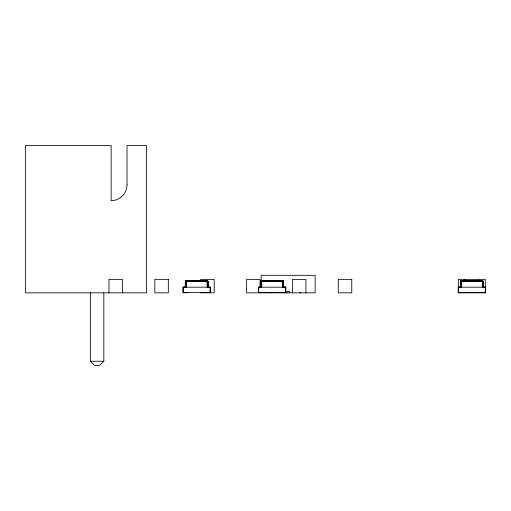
<?xml version="1.0" encoding="UTF-8"?>
<svg xmlns="http://www.w3.org/2000/svg" width="511" height="511" viewBox="0 0 511 511"><rect width="100%" height="100%" fill="white"/><g stroke="black" fill="none" stroke-linecap="round" stroke-linejoin="round"><path stroke-width="0.77" d="M185.436 281.114L185.34 287.048L185.352 281.312L186.132 280.711L186.132 287.182M207.875 281.114L207.971 287.048L207.983 281.523L207.179 280.711L207.179 287.182M260.968 281.114L260.872 287.048L260.891 281.312L261.67 280.711L261.67 287.182M283.413 281.114L283.509 287.048L283.522 281.523L282.711 280.711L282.711 287.182M482.754 280.82L482.346 280.737L483.048 281.523L483.106 287.048L483.157 281.523L482.346 280.711L482.346 287.182M210.276 292.848L210.276 287.048L207.875 287.048L207.958 281.523L207.179 280.737L207.581 280.82M285.815 292.848L285.815 287.048L283.413 287.048L283.496 281.523L282.711 280.737L283.12 280.82M483.131 281.312L483.157 287.048L483.048 281.114M188.559 292.579L183.034 292.848L183.034 287.048L185.436 287.048L185.436 281.523L186.132 280.737L185.729 280.82M460.903 280.82L461.305 280.737L460.603 281.523L460.545 287.048L460.494 281.523L461.305 280.711L461.305 287.182M460.603 281.114L460.507 287.048L460.73 280.948L482.921 280.948L483.144 287.048M185.372 287.048L185.352 281.523L186.132 280.82L207.747 280.948L207.939 287.048M283.477 287.048L283.413 281.523L282.711 280.82L261.102 280.948L260.91 287.048L260.891 281.523L261.67 280.737L261.268 280.82M103.829 292.848L103.829 361.239L99.619 365.448L94.567 365.448L90.364 361.239L90.364 292.848M186.132 280.82L185.436 281.523L185.436 287.182M261.67 280.82L260.968 281.523L260.968 287.182M460.603 281.523L461.305 280.82M185.927 280.737L207.383 280.737M261.46 280.737L282.922 280.737M461.094 280.737L482.556 280.737M186.132 280.948L207.179 280.948L207.747 281.523L207.747 287.182M282.711 280.948L261.67 280.948L261.102 281.523L261.102 287.182M482.346 280.948L461.305 280.948L460.73 281.523L460.73 287.182M185.327 281.523L207.983 281.523L207.983 287.048M260.859 281.523L283.522 281.523M483.157 281.523L460.494 281.523L460.494 287.048M260.968 287.048L258.566 287.048L258.566 292.848M460.603 287.048L458.201 287.048L458.201 292.848L485.45 292.848L485.45 287.048L483.048 287.048M458.335 287.182L485.316 287.182M458.335 292.579L485.316 292.579M200.702 292.848L214.192 292.848L214.192 279.364L200.702 279.364L200.702 280.948M90.364 361.239L103.829 361.239M482.346 280.82L483.048 281.523L483.048 287.182M282.711 280.82L283.413 281.523L283.413 287.182M207.179 280.82L207.875 281.523M485.316 292.848L485.316 279.364L458.335 279.364L458.335 292.848M482.921 281.523L482.921 287.182M482.754 287.182L482.754 281.523L482.346 281.114L461.305 281.114L460.903 281.523L460.903 287.182M482.556 287.182L482.346 281.312L461.305 281.312L461.094 287.182M478.571 279.364L478.571 280.903M465.08 279.364L465.08 280.903M460.526 281.312L460.603 287.182M458.488 287.048L458.488 292.848M305.917 292.848L305.917 279.364L292.426 279.364L292.426 292.848M289.513 292.848L289.513 291.5L286.812 291.5L286.812 292.848M285.528 287.048L285.528 292.848M283.496 281.312L283.522 287.048M283.286 281.523L283.286 287.182M283.12 287.182L283.12 281.523L282.711 281.114L261.67 281.114L261.268 281.523L261.268 287.182M282.922 287.182L282.711 281.312L261.67 281.312L261.46 287.182M261.185 281.689L261.185 275.314L315.14 275.314L315.14 292.848L246.564 292.848L246.564 279.364L260.054 279.364L260.054 287.297M260.891 281.312L260.859 287.048M207.958 281.312L207.875 287.182M207.581 287.182L207.581 281.523L207.179 281.114L186.132 281.114L185.729 281.523L185.729 287.182M207.383 287.182L207.179 281.312L186.132 281.312L185.927 287.182M185.563 281.523L185.563 287.182M185.352 281.312L185.327 287.048M122.468 292.848L122.468 279.364L108.977 279.364L108.977 292.848M271.935 292.548A2.248 2.248 0 0 1 270.811 292.848M300.985 292.848A2.248 2.248 0 0 1 299.861 292.548M127.015 184.829C127.067 193.318 119.644 200.746 111.149 200.695L111.149 145.552L25.55 145.552L25.55 292.848L146.542 292.848L146.542 145.552L127.015 145.552L127.015 184.829M168.33 279.364L154.839 279.364L154.839 292.848L168.33 292.848L168.33 279.364M351.779 279.364L338.288 279.364L338.288 292.848L351.779 292.848L351.779 279.364M210.142 287.182L183.168 287.182L183.168 292.579L210.142 292.579L210.142 287.182M285.681 287.182L258.707 287.182L258.707 292.579L285.681 292.579L285.681 287.182"/></g></svg>
